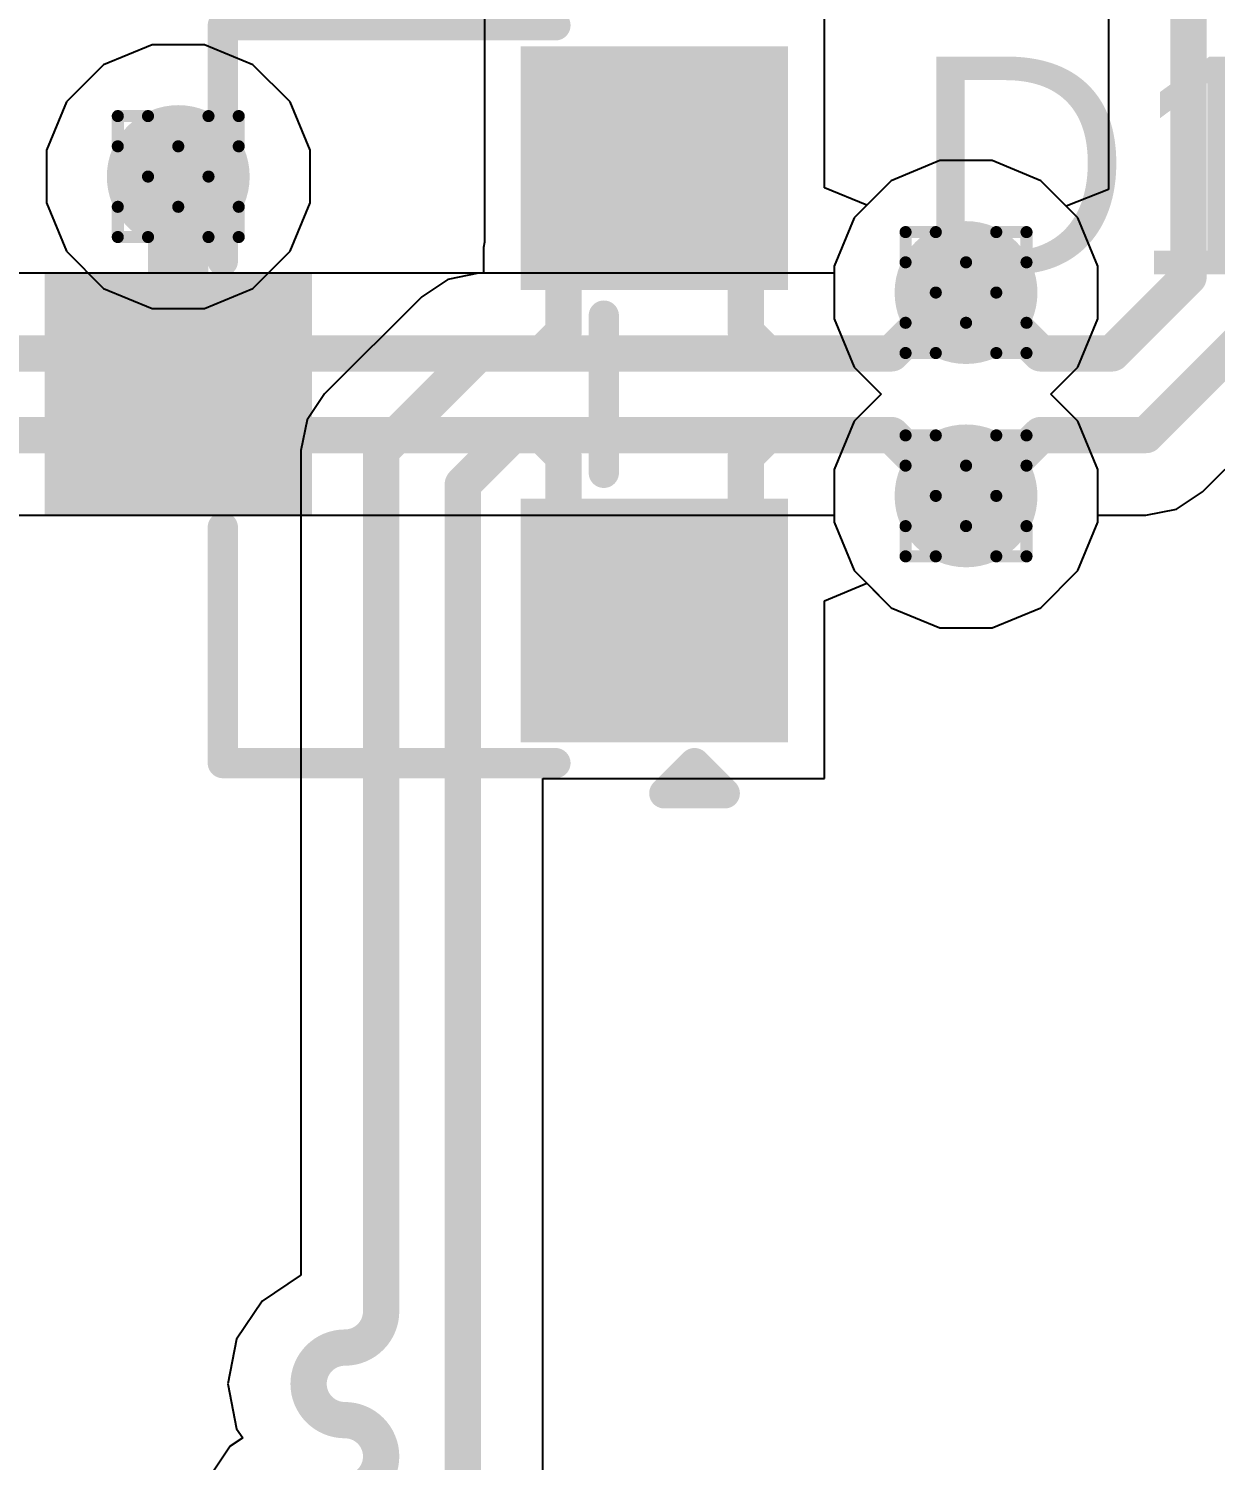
# Model space of a CAD drawing. Header units: inches. Extents: x -11 to 5379, y 0 to 5429.
# Drawn here: x 59.92 to 64.9, y 14.63 to 20.64 of the extents above; entities that cross this region are included whole.
import ezdxf

# ---------------------------------------------------------------- set-up
doc = ezdxf.new("R2010")
doc.units = ezdxf.units.IN
for name, color, linetype in [('Bottom Layer', 5, 'Continuous'), ('Drill Drawing', 1, 'Continuous'), ('GND', 16, 'Continuous'), ('PWR', 76, 'Continuous'), ('Top Layer', 1, 'Continuous'), ('Top Overlay', 2, 'Continuous'), ('Top Paste', 8, 'Continuous'), ('Top Solder', 216, 'Continuous'), ('Via Holes', 16, 'Continuous')]:
    doc.layers.add(name, color=color, linetype=linetype)
doc.styles.add('Arial', font='', dxfattribs={"height": 0.2})
doc.styles.add('Arial_Bold', font='', dxfattribs={"height": 0.2})
doc.styles.get('Arial').set_extended_font_data('Arial')
doc.styles.get('Arial_Bold').set_extended_font_data('Arial', bold=True)

# ---------------------------------------------------------------- blocks, each defined once
blk = doc.blocks.new('SOT_23_568')
at = {"layer": 'Top Layer'}
for points in [[(-0.41000045, 1.46000089), (0.41000045, 1.46000089), (0.41000045, 0.54000019), (-0.41000045, 0.54000019)], [(-1.36000109, -0.54000019), (-0.54000019, -0.54000019), (-0.54000019, -1.46000089), (-1.36000109, -1.46000089)], [(0.54000019, -0.54000019), (1.36000109, -0.54000019), (1.36000109, -1.46000089), (0.54000019, -1.46000089)]]:
    blk.add_hatch(color=1, dxfattribs=at).paths.add_polyline_path(points)
at = {"layer": 'Top Paste'}
for points in [[(-0.41000045, 1.46000089), (0.41000045, 1.46000089), (0.41000045, 0.54000019), (-0.41000045, 0.54000019)], [(-1.36000109, -0.54000019), (-0.54000019, -0.54000019), (-0.54000019, -1.46000089), (-1.36000109, -1.46000089)], [(0.54000019, -0.54000019), (1.36000109, -0.54000019), (1.36000109, -1.46000089), (0.54000019, -1.46000089)]]:
    blk.add_hatch(color=8, dxfattribs=at).paths.add_polyline_path(points)
at = {"layer": 'Top Solder'}
for points in [[(-0.51160045, 1.56160089), (0.51160045, 1.56160089), (0.51160045, 0.43840019), (-0.51160045, 0.43840019)], [(-1.46160109, -0.43840019), (-0.43840019, -0.43840019), (-0.43840019, -1.56160089), (-1.46160109, -1.56160089)], [(0.43840019, -0.43840019), (1.46160109, -0.43840019), (1.46160109, -1.56160089), (0.43840019, -1.56160089)]]:
    blk.add_hatch(color=216, dxfattribs=at).paths.add_polyline_path(points)
at = {"layer": 'Top Overlay'}
for points in [[(-1.5494, 0.8128, 0.127, 0.127, 0), (-1.5494, -0.5841999999999999, 0.127, 0.127, 0)], [(-1.5494, 0.8128, 0.127, 0.127, 0), (-0.5588, 0.8128, 0.127, 0.127, 0)], [(0.5588, 0.8128, 0.127, 0.127, 0), (1.5494, 0.8128, 0.127, 0.127, 0)], [(1.5494, 0.8128, 0.127, 0.127, 0), (1.5494, -0.5841999999999999, 0.127, 0.127, 0)], [(-0.3302, -0.7874, 0.127, 0.127, 0), (0.3302, -0.7874, 0.127, 0.127, 0)], [(-1.6764, -1.0414, 0.127, 0.127, 0), (-1.5494, -1.1684, 0.127, 0.127, 0)], [(-1.6764, -1.0414, 0.127, 0.127, 0), (-1.6764, -1.2954, 0.127, 0.127, 0)], [(-1.5494, -1.1684, 0.127, 0.127, 0), (-1.6764, -1.2954, 0.127, 0.127, 0)]]:
    blk.add_lwpolyline(points, format="xyseb", dxfattribs=at)
for points in [[(-1.58115, 0.8128, 0.0635, 0.0635, 1), (-1.51765, 0.8128, 0.0635, 0.0635, 1)], [(-1.58115, 0.8128, 0.0635, 0.0635, 1), (-1.51765, 0.8128, 0.0635, 0.0635, 1)], [(-0.5905499999999999, 0.8128, 0.0635, 0.0635, 1), (-0.52705, 0.8128, 0.0635, 0.0635, 1)], [(0.52705, 0.8128, 0.0635, 0.0635, 1), (0.5905499999999999, 0.8128, 0.0635, 0.0635, 1)], [(1.51765, 0.8128, 0.0635, 0.0635, 1), (1.58115, 0.8128, 0.0635, 0.0635, 1)], [(1.51765, 0.8128, 0.0635, 0.0635, 1), (1.58115, 0.8128, 0.0635, 0.0635, 1)], [(-1.58115, -0.5841999999999999, 0.0635, 0.0635, 1), (-1.51765, -0.5841999999999999, 0.0635, 0.0635, 1)], [(1.51765, -0.5841999999999999, 0.0635, 0.0635, 1), (1.58115, -0.5841999999999999, 0.0635, 0.0635, 1)], [(-0.36195, -0.7874, 0.0635, 0.0635, 1), (-0.29845, -0.7874, 0.0635, 0.0635, 1)], [(0.29845, -0.7874, 0.0635, 0.0635, 1), (0.36195, -0.7874, 0.0635, 0.0635, 1)], [(-1.70815, -1.0414, 0.0635, 0.0635, 1), (-1.64465, -1.0414, 0.0635, 0.0635, 1)], [(-1.70815, -1.0414, 0.0635, 0.0635, 1), (-1.64465, -1.0414, 0.0635, 0.0635, 1)], [(-1.58115, -1.1684, 0.0635, 0.0635, 1), (-1.51765, -1.1684, 0.0635, 0.0635, 1)], [(-1.58115, -1.1684, 0.0635, 0.0635, 1), (-1.51765, -1.1684, 0.0635, 0.0635, 1)], [(-1.70815, -1.2954, 0.0635, 0.0635, 1), (-1.64465, -1.2954, 0.0635, 0.0635, 1)], [(-1.70815, -1.2954, 0.0635, 0.0635, 1), (-1.64465, -1.2954, 0.0635, 0.0635, 1)]]:
    blk.add_lwpolyline(points, format="xyseb", close=True, dxfattribs=at)

msp = doc.modelspace()

# ---------------------------------------------------------------- hatches: boundary and pattern name
at = {"layer": 'Bottom Layer'}
h = msp.add_hatch(color=5, dxfattribs=at)
edge = h.paths.add_edge_path()
edge.add_arc((60.54869271999999, 20.01903286), 0.2999994, 0, 360)
h = msp.add_hatch(color=5, dxfattribs=at)
edge = h.paths.add_edge_path()
edge.add_arc((63.85749483999999, 19.53182784), 0.2999994, 0, 360)
h = msp.add_hatch(color=5, dxfattribs=at)
edge = h.paths.add_edge_path()
edge.add_arc((63.85749483999999, 18.67782904), 0.2999994, 0, 360)
at = {"layer": 'GND'}
h = msp.add_hatch(color=16, dxfattribs=at)
edge = h.paths.add_edge_path()
edge.add_arc((60.54869271999999, 20.01903286), 0.2999994, 0, 360)
h = msp.add_hatch(color=16, dxfattribs=at)
edge = h.paths.add_edge_path()
edge.add_arc((63.85749483999999, 19.53182784), 0.2999994, 0, 360)
h = msp.add_hatch(color=16, dxfattribs=at)
edge = h.paths.add_edge_path()
edge.add_arc((63.85749483999999, 18.67782904), 0.2999994, 0, 360)
at = {"layer": 'PWR'}
h = msp.add_hatch(color=76, dxfattribs=at)
edge = h.paths.add_edge_path()
edge.add_arc((60.54869271999999, 20.01903286), 0.2999994, 0, 360)
h = msp.add_hatch(color=76, dxfattribs=at)
edge = h.paths.add_edge_path()
edge.add_arc((63.85749483999999, 19.53182784), 0.2999994, 0, 360)
h = msp.add_hatch(color=76, dxfattribs=at)
edge = h.paths.add_edge_path()
edge.add_arc((63.85749483999999, 18.67782904), 0.2999994, 0, 360)
at = {"layer": 'Top Layer'}
h = msp.add_hatch(color=1, dxfattribs=at)
edge = h.paths.add_edge_path()
edge.add_arc((60.54869271999999, 20.01903286), 0.2999994, 0, 360)
h = msp.add_hatch(color=1, dxfattribs=at)
edge = h.paths.add_edge_path()
edge.add_arc((63.85749483999999, 19.53182784), 0.2999994, 0, 360)
h = msp.add_hatch(color=1, dxfattribs=at)
edge = h.paths.add_edge_path()
edge.add_arc((63.85749483999999, 18.67782904), 0.2999994, 0, 360)
at = {"layer": 'Via Holes'}
h = msp.add_hatch(color=7, dxfattribs=at)
edge = h.paths.add_edge_path()
edge.add_arc((60.54869271999999, 20.01903286), 0.1499997, 0, 360)
h = msp.add_hatch(color=7, dxfattribs=at)
edge = h.paths.add_edge_path()
edge.add_arc((63.85749483999999, 19.53182784), 0.1499997, 0, 360)
h = msp.add_hatch(color=7, dxfattribs=at)
edge = h.paths.add_edge_path()
edge.add_arc((63.85749483999999, 18.67782904), 0.1499997, 0, 360)

# ---------------------------------------------------------------- linework, layer by layer
at = {"layer": 'Bottom Layer'}
for p, q in [((63.74729694, 20.08582724), (63.54368038, 20.00148654)), ((63.96769274, 20.08582724), (63.74729694, 20.08582724)), ((64.17130929999999, 20.00148654), (63.96769274, 20.08582724)), ((63.54368038, 20.00148654), (63.38783613999999, 19.8456423)), ((64.32715354, 19.8456423), (64.17130929999999, 20.00148654)), ((63.38783613999999, 19.8456423), (63.30349543999999, 19.64202574)), ((64.41149424, 19.64202574), (64.32715354, 19.8456423)), ((63.30349543999999, 19.61294782), (49.16349323999999, 19.61294782)), ((63.30349543999999, 19.64202574), (63.30349543999999, 19.61294782)), ((64.41149424, 19.42162994), (64.41149424, 19.64202574)), ((64.32715354, 19.21801338), (64.41149424, 19.42162994)), ((64.2139686, 19.10482844), (64.32715354, 19.21801338)), ((64.32715354, 18.9916435), (64.2139686, 19.10482844)), ((64.41149424, 18.78802694), (64.32715354, 18.9916435)), ((64.41149424, 18.56763114), (64.41149424, 18.78802694)), ((49.16349323999999, 18.59670906), (63.30349543999999, 18.59670906)), ((63.30349543999999, 18.59670906), (63.30349543999999, 18.56763114)), ((63.30349543999999, 18.56763114), (63.38783613999999, 18.36401458)), ((64.32715354, 18.36401458), (64.41149424, 18.56763114)), ((63.38783613999999, 18.36401458), (63.54368038, 18.20817034)), ((64.17130929999999, 18.20817034), (64.32715354, 18.36401458)), ((63.54368038, 18.20817034), (63.74729694, 18.12382964)), ((63.96769274, 18.12382964), (64.17130929999999, 18.20817034)), ((63.74729694, 18.12382964), (63.96769274, 18.12382964))]:
    msp.add_line(p, q, dxfattribs=at)
for points in [[(63.54441952, 19.27627844, 0.1524, 0.1524, 0), (63.79996892, 19.53182784, 0.1524, 0.1524, 0)], [(63.79996892, 19.53182784, 0.1524, 0.1524, 0), (63.85749483999999, 19.53182784, 0.1524, 0.1524, 0)], [(48.92256916, 19.27627844, 0.1524, 0.1524, 0), (63.54441952, 19.27627844, 0.1524, 0.1524, 0)], [(48.92256916, 18.93337844, 0.1524, 0.1524, 0), (63.54441952, 18.93337844, 0.1524, 0.1524, 0)], [(63.54441952, 18.93337844, 0.1524, 0.1524, 0), (63.79996892, 18.67782904, 0.1524, 0.1524, 0)], [(63.79996892, 18.67782904, 0.1524, 0.1524, 0), (63.85749483999999, 18.67782904, 0.1524, 0.1524, 0)]]:
    msp.add_lwpolyline(points, format="xyseb", dxfattribs=at)
for points in [[(63.76186892, 19.53182784, 0.0762, 0.0762, 1), (63.83806892, 19.53182784, 0.0762, 0.0762, 1)], [(63.76186892, 19.53182784, 0.0762, 0.0762, 1), (63.83806892, 19.53182784, 0.0762, 0.0762, 1)], [(63.81939484, 19.53182784, 0.0762, 0.0762, 1), (63.89559483999999, 19.53182784, 0.0762, 0.0762, 1)], [(63.50631952, 19.27627844, 0.0762, 0.0762, 1), (63.58251952, 19.27627844, 0.0762, 0.0762, 1)], [(63.50631952, 19.27627844, 0.0762, 0.0762, 1), (63.58251952, 19.27627844, 0.0762, 0.0762, 1)], [(63.50631952, 18.93337844, 0.0762, 0.0762, 1), (63.58251952, 18.93337844, 0.0762, 0.0762, 1)], [(63.50631952, 18.93337844, 0.0762, 0.0762, 1), (63.58251952, 18.93337844, 0.0762, 0.0762, 1)], [(63.76186892, 18.67782904, 0.0762, 0.0762, 1), (63.83806892, 18.67782904, 0.0762, 0.0762, 1)], [(63.76186892, 18.67782904, 0.0762, 0.0762, 1), (63.83806892, 18.67782904, 0.0762, 0.0762, 1)], [(63.81939484, 18.67782904, 0.0762, 0.0762, 1), (63.89559483999999, 18.67782904, 0.0762, 0.0762, 1)]]:
    msp.add_lwpolyline(points, format="xyseb", close=True, dxfattribs=at)
at = {"layer": 'Drill Drawing'}
for points in [[(60.29469272, 20.14603286, 0.0508, 0.0508, 0), (60.29469272, 20.27303286, 0.0508, 0.0508, 0)], [(60.29469272, 20.27303286, 0.0508, 0.0508, 0), (60.42169272, 20.27303286, 0.0508, 0.0508, 0)], [(60.42169272, 20.27303286, 0.0508, 0.0508, 0), (60.54869271999999, 20.14603286, 0.0508, 0.0508, 0)], [(60.54869271999999, 20.14603286, 0.0508, 0.0508, 0), (60.67569271999999, 20.27303286, 0.0508, 0.0508, 0)], [(60.67569271999999, 20.27303286, 0.0508, 0.0508, 0), (60.80269272, 20.27303286, 0.0508, 0.0508, 0)], [(60.80269272, 20.14603286, 0.0508, 0.0508, 0), (60.80269272, 20.27303286, 0.0508, 0.0508, 0)], [(60.29469272, 20.14603286, 0.0508, 0.0508, 0), (60.42169272, 20.01903286, 0.0508, 0.0508, 0)], [(60.67569271999999, 20.01903286, 0.0508, 0.0508, 0), (60.80269272, 20.14603286, 0.0508, 0.0508, 0)], [(60.29469272, 19.89203286, 0.0508, 0.0508, 0), (60.42169272, 20.01903286, 0.0508, 0.0508, 0)], [(60.67569271999999, 20.01903286, 0.0508, 0.0508, 0), (60.80269272, 19.89203286, 0.0508, 0.0508, 0)], [(60.29469272, 19.76503286, 0.0508, 0.0508, 0), (60.29469272, 19.89203286, 0.0508, 0.0508, 0)], [(60.42169272, 19.76503286, 0.0508, 0.0508, 0), (60.54869271999999, 19.89203286, 0.0508, 0.0508, 0)], [(60.54869271999999, 19.89203286, 0.0508, 0.0508, 0), (60.67569271999999, 19.76503286, 0.0508, 0.0508, 0)], [(60.80269272, 19.76503286, 0.0508, 0.0508, 0), (60.80269272, 19.89203286, 0.0508, 0.0508, 0)], [(60.29469272, 19.76503286, 0.0508, 0.0508, 0), (60.42169272, 19.76503286, 0.0508, 0.0508, 0)], [(60.67569271999999, 19.76503286, 0.0508, 0.0508, 0), (60.80269272, 19.76503286, 0.0508, 0.0508, 0)], [(63.60349484, 19.65882784, 0.0508, 0.0508, 0), (63.60349484, 19.78582784, 0.0508, 0.0508, 0)], [(63.60349484, 19.78582784, 0.0508, 0.0508, 0), (63.73049483999999, 19.78582784, 0.0508, 0.0508, 0)], [(63.73049483999999, 19.78582784, 0.0508, 0.0508, 0), (63.85749483999999, 19.65882784, 0.0508, 0.0508, 0)], [(63.85749483999999, 19.65882784, 0.0508, 0.0508, 0), (63.98449484, 19.78582784, 0.0508, 0.0508, 0)], [(63.98449484, 19.78582784, 0.0508, 0.0508, 0), (64.11149483999999, 19.78582784, 0.0508, 0.0508, 0)], [(64.11149483999999, 19.65882784, 0.0508, 0.0508, 0), (64.11149483999999, 19.78582784, 0.0508, 0.0508, 0)], [(63.60349484, 19.65882784, 0.0508, 0.0508, 0), (63.73049483999999, 19.53182784, 0.0508, 0.0508, 0)], [(63.98449484, 19.53182784, 0.0508, 0.0508, 0), (64.11149483999999, 19.65882784, 0.0508, 0.0508, 0)], [(63.60349484, 19.40482784, 0.0508, 0.0508, 0), (63.73049483999999, 19.53182784, 0.0508, 0.0508, 0)], [(63.98449484, 19.53182784, 0.0508, 0.0508, 0), (64.11149483999999, 19.40482784, 0.0508, 0.0508, 0)], [(63.60349484, 19.27782784, 0.0508, 0.0508, 0), (63.60349484, 19.40482784, 0.0508, 0.0508, 0)], [(63.73049483999999, 19.27782784, 0.0508, 0.0508, 0), (63.85749483999999, 19.40482784, 0.0508, 0.0508, 0)], [(63.85749483999999, 19.40482784, 0.0508, 0.0508, 0), (63.98449484, 19.27782784, 0.0508, 0.0508, 0)], [(64.11149483999999, 19.27782784, 0.0508, 0.0508, 0), (64.11149483999999, 19.40482784, 0.0508, 0.0508, 0)], [(63.60349484, 19.27782784, 0.0508, 0.0508, 0), (63.73049483999999, 19.27782784, 0.0508, 0.0508, 0)], [(63.98449484, 19.27782784, 0.0508, 0.0508, 0), (64.11149483999999, 19.27782784, 0.0508, 0.0508, 0)], [(63.60349484, 18.80482904, 0.0508, 0.0508, 0), (63.60349484, 18.93182904, 0.0508, 0.0508, 0)], [(63.60349484, 18.93182904, 0.0508, 0.0508, 0), (63.73049483999999, 18.93182904, 0.0508, 0.0508, 0)], [(63.73049483999999, 18.93182904, 0.0508, 0.0508, 0), (63.85749483999999, 18.80482904, 0.0508, 0.0508, 0)], [(63.85749483999999, 18.80482904, 0.0508, 0.0508, 0), (63.98449484, 18.93182904, 0.0508, 0.0508, 0)], [(63.98449484, 18.93182904, 0.0508, 0.0508, 0), (64.11149483999999, 18.93182904, 0.0508, 0.0508, 0)], [(64.11149483999999, 18.80482904, 0.0508, 0.0508, 0), (64.11149483999999, 18.93182904, 0.0508, 0.0508, 0)], [(63.60349484, 18.80482904, 0.0508, 0.0508, 0), (63.73049483999999, 18.67782904, 0.0508, 0.0508, 0)], [(63.98449484, 18.67782904, 0.0508, 0.0508, 0), (64.11149483999999, 18.80482904, 0.0508, 0.0508, 0)], [(63.60349484, 18.55082904, 0.0508, 0.0508, 0), (63.73049483999999, 18.67782904, 0.0508, 0.0508, 0)], [(63.98449484, 18.67782904, 0.0508, 0.0508, 0), (64.11149483999999, 18.55082904, 0.0508, 0.0508, 0)], [(63.60349484, 18.42382904, 0.0508, 0.0508, 0), (63.60349484, 18.55082904, 0.0508, 0.0508, 0)], [(63.73049483999999, 18.42382904, 0.0508, 0.0508, 0), (63.85749483999999, 18.55082904, 0.0508, 0.0508, 0)], [(63.85749483999999, 18.55082904, 0.0508, 0.0508, 0), (63.98449484, 18.42382904, 0.0508, 0.0508, 0)], [(64.11149483999999, 18.42382904, 0.0508, 0.0508, 0), (64.11149483999999, 18.55082904, 0.0508, 0.0508, 0)], [(63.60349484, 18.42382904, 0.0508, 0.0508, 0), (63.73049483999999, 18.42382904, 0.0508, 0.0508, 0)], [(63.98449484, 18.42382904, 0.0508, 0.0508, 0), (64.11149483999999, 18.42382904, 0.0508, 0.0508, 0)]]:
    msp.add_lwpolyline(points, format="xyseb", dxfattribs=at)
for points in [[(60.28199272, 20.27303286, 0.0254, 0.0254, 1), (60.30739272, 20.27303286, 0.0254, 0.0254, 1)], [(60.28199272, 20.27303286, 0.0254, 0.0254, 1), (60.30739272, 20.27303286, 0.0254, 0.0254, 1)], [(60.40899271999999, 20.27303286, 0.0254, 0.0254, 1), (60.43439272, 20.27303286, 0.0254, 0.0254, 1)], [(60.40899271999999, 20.27303286, 0.0254, 0.0254, 1), (60.43439272, 20.27303286, 0.0254, 0.0254, 1)], [(60.66299272, 20.27303286, 0.0254, 0.0254, 1), (60.68839272, 20.27303286, 0.0254, 0.0254, 1)], [(60.66299272, 20.27303286, 0.0254, 0.0254, 1), (60.68839272, 20.27303286, 0.0254, 0.0254, 1)], [(60.78999271999999, 20.27303286, 0.0254, 0.0254, 1), (60.81539271999999, 20.27303286, 0.0254, 0.0254, 1)], [(60.78999271999999, 20.27303286, 0.0254, 0.0254, 1), (60.81539271999999, 20.27303286, 0.0254, 0.0254, 1)], [(60.28199272, 20.14603286, 0.0254, 0.0254, 1), (60.30739272, 20.14603286, 0.0254, 0.0254, 1)], [(60.28199272, 20.14603286, 0.0254, 0.0254, 1), (60.30739272, 20.14603286, 0.0254, 0.0254, 1)], [(60.53599272, 20.14603286, 0.0254, 0.0254, 1), (60.56139272, 20.14603286, 0.0254, 0.0254, 1)], [(60.53599272, 20.14603286, 0.0254, 0.0254, 1), (60.56139272, 20.14603286, 0.0254, 0.0254, 1)], [(60.78999271999999, 20.14603286, 0.0254, 0.0254, 1), (60.81539271999999, 20.14603286, 0.0254, 0.0254, 1)], [(60.78999271999999, 20.14603286, 0.0254, 0.0254, 1), (60.81539271999999, 20.14603286, 0.0254, 0.0254, 1)], [(60.40899271999999, 20.01903286, 0.0254, 0.0254, 1), (60.43439272, 20.01903286, 0.0254, 0.0254, 1)], [(60.40899271999999, 20.01903286, 0.0254, 0.0254, 1), (60.43439272, 20.01903286, 0.0254, 0.0254, 1)], [(60.66299272, 20.01903286, 0.0254, 0.0254, 1), (60.68839272, 20.01903286, 0.0254, 0.0254, 1)], [(60.66299272, 20.01903286, 0.0254, 0.0254, 1), (60.68839272, 20.01903286, 0.0254, 0.0254, 1)], [(60.28199272, 19.89203286, 0.0254, 0.0254, 1), (60.30739272, 19.89203286, 0.0254, 0.0254, 1)], [(60.28199272, 19.89203286, 0.0254, 0.0254, 1), (60.30739272, 19.89203286, 0.0254, 0.0254, 1)], [(60.53599272, 19.89203286, 0.0254, 0.0254, 1), (60.56139272, 19.89203286, 0.0254, 0.0254, 1)], [(60.53599272, 19.89203286, 0.0254, 0.0254, 1), (60.56139272, 19.89203286, 0.0254, 0.0254, 1)], [(60.78999271999999, 19.89203286, 0.0254, 0.0254, 1), (60.81539271999999, 19.89203286, 0.0254, 0.0254, 1)], [(60.78999271999999, 19.89203286, 0.0254, 0.0254, 1), (60.81539271999999, 19.89203286, 0.0254, 0.0254, 1)], [(60.28199272, 19.76503286, 0.0254, 0.0254, 1), (60.30739272, 19.76503286, 0.0254, 0.0254, 1)], [(60.28199272, 19.76503286, 0.0254, 0.0254, 1), (60.30739272, 19.76503286, 0.0254, 0.0254, 1)], [(60.40899271999999, 19.76503286, 0.0254, 0.0254, 1), (60.43439272, 19.76503286, 0.0254, 0.0254, 1)], [(60.40899271999999, 19.76503286, 0.0254, 0.0254, 1), (60.43439272, 19.76503286, 0.0254, 0.0254, 1)], [(60.66299272, 19.76503286, 0.0254, 0.0254, 1), (60.68839272, 19.76503286, 0.0254, 0.0254, 1)], [(60.66299272, 19.76503286, 0.0254, 0.0254, 1), (60.68839272, 19.76503286, 0.0254, 0.0254, 1)], [(60.78999271999999, 19.76503286, 0.0254, 0.0254, 1), (60.81539271999999, 19.76503286, 0.0254, 0.0254, 1)], [(60.78999271999999, 19.76503286, 0.0254, 0.0254, 1), (60.81539271999999, 19.76503286, 0.0254, 0.0254, 1)], [(63.59079483999999, 19.78582784, 0.0254, 0.0254, 1), (63.61619484, 19.78582784, 0.0254, 0.0254, 1)], [(63.59079483999999, 19.78582784, 0.0254, 0.0254, 1), (63.61619484, 19.78582784, 0.0254, 0.0254, 1)], [(63.71779484, 19.78582784, 0.0254, 0.0254, 1), (63.74319484, 19.78582784, 0.0254, 0.0254, 1)], [(63.71779484, 19.78582784, 0.0254, 0.0254, 1), (63.74319484, 19.78582784, 0.0254, 0.0254, 1)], [(63.97179483999999, 19.78582784, 0.0254, 0.0254, 1), (63.99719483999999, 19.78582784, 0.0254, 0.0254, 1)], [(63.97179483999999, 19.78582784, 0.0254, 0.0254, 1), (63.99719483999999, 19.78582784, 0.0254, 0.0254, 1)], [(64.09879484, 19.78582784, 0.0254, 0.0254, 1), (64.12419483999999, 19.78582784, 0.0254, 0.0254, 1)], [(64.09879484, 19.78582784, 0.0254, 0.0254, 1), (64.12419483999999, 19.78582784, 0.0254, 0.0254, 1)], [(63.59079483999999, 19.65882784, 0.0254, 0.0254, 1), (63.61619484, 19.65882784, 0.0254, 0.0254, 1)], [(63.59079483999999, 19.65882784, 0.0254, 0.0254, 1), (63.61619484, 19.65882784, 0.0254, 0.0254, 1)], [(63.84479484, 19.65882784, 0.0254, 0.0254, 1), (63.87019484, 19.65882784, 0.0254, 0.0254, 1)], [(63.84479484, 19.65882784, 0.0254, 0.0254, 1), (63.87019484, 19.65882784, 0.0254, 0.0254, 1)], [(64.09879484, 19.65882784, 0.0254, 0.0254, 1), (64.12419483999999, 19.65882784, 0.0254, 0.0254, 1)], [(64.09879484, 19.65882784, 0.0254, 0.0254, 1), (64.12419483999999, 19.65882784, 0.0254, 0.0254, 1)], [(63.71779484, 19.53182784, 0.0254, 0.0254, 1), (63.74319484, 19.53182784, 0.0254, 0.0254, 1)], [(63.71779484, 19.53182784, 0.0254, 0.0254, 1), (63.74319484, 19.53182784, 0.0254, 0.0254, 1)], [(63.97179483999999, 19.53182784, 0.0254, 0.0254, 1), (63.99719483999999, 19.53182784, 0.0254, 0.0254, 1)], [(63.97179483999999, 19.53182784, 0.0254, 0.0254, 1), (63.99719483999999, 19.53182784, 0.0254, 0.0254, 1)], [(63.59079483999999, 19.40482784, 0.0254, 0.0254, 1), (63.61619484, 19.40482784, 0.0254, 0.0254, 1)], [(63.59079483999999, 19.40482784, 0.0254, 0.0254, 1), (63.61619484, 19.40482784, 0.0254, 0.0254, 1)], [(63.84479484, 19.40482784, 0.0254, 0.0254, 1), (63.87019484, 19.40482784, 0.0254, 0.0254, 1)], [(63.84479484, 19.40482784, 0.0254, 0.0254, 1), (63.87019484, 19.40482784, 0.0254, 0.0254, 1)], [(64.09879484, 19.40482784, 0.0254, 0.0254, 1), (64.12419483999999, 19.40482784, 0.0254, 0.0254, 1)], [(64.09879484, 19.40482784, 0.0254, 0.0254, 1), (64.12419483999999, 19.40482784, 0.0254, 0.0254, 1)], [(63.59079483999999, 19.27782784, 0.0254, 0.0254, 1), (63.61619484, 19.27782784, 0.0254, 0.0254, 1)], [(63.59079483999999, 19.27782784, 0.0254, 0.0254, 1), (63.61619484, 19.27782784, 0.0254, 0.0254, 1)], [(63.71779484, 19.27782784, 0.0254, 0.0254, 1), (63.74319484, 19.27782784, 0.0254, 0.0254, 1)], [(63.71779484, 19.27782784, 0.0254, 0.0254, 1), (63.74319484, 19.27782784, 0.0254, 0.0254, 1)], [(63.97179483999999, 19.27782784, 0.0254, 0.0254, 1), (63.99719483999999, 19.27782784, 0.0254, 0.0254, 1)], [(63.97179483999999, 19.27782784, 0.0254, 0.0254, 1), (63.99719483999999, 19.27782784, 0.0254, 0.0254, 1)], [(64.09879484, 19.27782784, 0.0254, 0.0254, 1), (64.12419483999999, 19.27782784, 0.0254, 0.0254, 1)], [(64.09879484, 19.27782784, 0.0254, 0.0254, 1), (64.12419483999999, 19.27782784, 0.0254, 0.0254, 1)], [(63.59079483999999, 18.93182904, 0.0254, 0.0254, 1), (63.61619484, 18.93182904, 0.0254, 0.0254, 1)], [(63.59079483999999, 18.93182904, 0.0254, 0.0254, 1), (63.61619484, 18.93182904, 0.0254, 0.0254, 1)], [(63.71779484, 18.93182904, 0.0254, 0.0254, 1), (63.74319484, 18.93182904, 0.0254, 0.0254, 1)], [(63.71779484, 18.93182904, 0.0254, 0.0254, 1), (63.74319484, 18.93182904, 0.0254, 0.0254, 1)], [(63.97179483999999, 18.93182904, 0.0254, 0.0254, 1), (63.99719483999999, 18.93182904, 0.0254, 0.0254, 1)], [(63.97179483999999, 18.93182904, 0.0254, 0.0254, 1), (63.99719483999999, 18.93182904, 0.0254, 0.0254, 1)], [(64.09879484, 18.93182904, 0.0254, 0.0254, 1), (64.12419483999999, 18.93182904, 0.0254, 0.0254, 1)], [(64.09879484, 18.93182904, 0.0254, 0.0254, 1), (64.12419483999999, 18.93182904, 0.0254, 0.0254, 1)], [(63.59079483999999, 18.80482904, 0.0254, 0.0254, 1), (63.61619484, 18.80482904, 0.0254, 0.0254, 1)], [(63.59079483999999, 18.80482904, 0.0254, 0.0254, 1), (63.61619484, 18.80482904, 0.0254, 0.0254, 1)], [(63.84479484, 18.80482904, 0.0254, 0.0254, 1), (63.87019484, 18.80482904, 0.0254, 0.0254, 1)], [(63.84479484, 18.80482904, 0.0254, 0.0254, 1), (63.87019484, 18.80482904, 0.0254, 0.0254, 1)], [(64.09879484, 18.80482904, 0.0254, 0.0254, 1), (64.12419483999999, 18.80482904, 0.0254, 0.0254, 1)], [(64.09879484, 18.80482904, 0.0254, 0.0254, 1), (64.12419483999999, 18.80482904, 0.0254, 0.0254, 1)], [(63.71779484, 18.67782904, 0.0254, 0.0254, 1), (63.74319484, 18.67782904, 0.0254, 0.0254, 1)], [(63.71779484, 18.67782904, 0.0254, 0.0254, 1), (63.74319484, 18.67782904, 0.0254, 0.0254, 1)], [(63.97179483999999, 18.67782904, 0.0254, 0.0254, 1), (63.99719483999999, 18.67782904, 0.0254, 0.0254, 1)], [(63.97179483999999, 18.67782904, 0.0254, 0.0254, 1), (63.99719483999999, 18.67782904, 0.0254, 0.0254, 1)], [(63.59079483999999, 18.55082904, 0.0254, 0.0254, 1), (63.61619484, 18.55082904, 0.0254, 0.0254, 1)], [(63.59079483999999, 18.55082904, 0.0254, 0.0254, 1), (63.61619484, 18.55082904, 0.0254, 0.0254, 1)], [(63.84479484, 18.55082904, 0.0254, 0.0254, 1), (63.87019484, 18.55082904, 0.0254, 0.0254, 1)], [(63.84479484, 18.55082904, 0.0254, 0.0254, 1), (63.87019484, 18.55082904, 0.0254, 0.0254, 1)], [(64.09879484, 18.55082904, 0.0254, 0.0254, 1), (64.12419483999999, 18.55082904, 0.0254, 0.0254, 1)], [(64.09879484, 18.55082904, 0.0254, 0.0254, 1), (64.12419483999999, 18.55082904, 0.0254, 0.0254, 1)], [(63.59079483999999, 18.42382904, 0.0254, 0.0254, 1), (63.61619484, 18.42382904, 0.0254, 0.0254, 1)], [(63.59079483999999, 18.42382904, 0.0254, 0.0254, 1), (63.61619484, 18.42382904, 0.0254, 0.0254, 1)], [(63.71779484, 18.42382904, 0.0254, 0.0254, 1), (63.74319484, 18.42382904, 0.0254, 0.0254, 1)], [(63.71779484, 18.42382904, 0.0254, 0.0254, 1), (63.74319484, 18.42382904, 0.0254, 0.0254, 1)], [(63.97179483999999, 18.42382904, 0.0254, 0.0254, 1), (63.99719483999999, 18.42382904, 0.0254, 0.0254, 1)], [(63.97179483999999, 18.42382904, 0.0254, 0.0254, 1), (63.99719483999999, 18.42382904, 0.0254, 0.0254, 1)], [(64.09879484, 18.42382904, 0.0254, 0.0254, 1), (64.12419483999999, 18.42382904, 0.0254, 0.0254, 1)], [(64.09879484, 18.42382904, 0.0254, 0.0254, 1), (64.12419483999999, 18.42382904, 0.0254, 0.0254, 1)]]:
    msp.add_lwpolyline(points, format="xyseb", close=True, dxfattribs=at)
at = {"layer": 'GND'}
for p, q in [((63.74729694, 20.08582724), (63.54368038, 20.00148654)), ((63.96769274, 20.08582724), (63.74729694, 20.08582724)), ((64.17130929999999, 20.00148654), (63.96769274, 20.08582724)), ((63.54368038, 20.00148654), (63.38783613999999, 19.8456423)), ((64.32715354, 19.8456423), (64.17130929999999, 20.00148654)), ((63.38783613999999, 19.8456423), (63.30349543999999, 19.64202574)), ((64.41149424, 19.64202574), (64.32715354, 19.8456423)), ((63.30349543999999, 19.64202574), (63.30349543999999, 19.42162994)), ((64.41149424, 19.42162994), (64.41149424, 19.64202574)), ((63.30349543999999, 19.42162994), (63.38783613999999, 19.21801338)), ((64.32715354, 19.21801338), (64.41149424, 19.42162994)), ((63.38783613999999, 19.21801338), (63.50102107999999, 19.10482844)), ((64.2139686, 19.10482844), (64.32715354, 19.21801338)), ((63.50102107999999, 19.10482844), (63.38783613999999, 18.9916435)), ((64.32715354, 18.9916435), (64.2139686, 19.10482844)), ((63.38783613999999, 18.9916435), (63.30349543999999, 18.78802694)), ((64.41149424, 18.78802694), (64.32715354, 18.9916435)), ((63.30349543999999, 18.78802694), (63.30349543999999, 18.56763114)), ((64.41149424, 18.56763114), (64.41149424, 18.78802694)), ((63.30349543999999, 18.56763114), (63.38783613999999, 18.36401458)), ((64.32715354, 18.36401458), (64.41149424, 18.56763114)), ((63.38783613999999, 18.36401458), (63.54368038, 18.20817034)), ((64.17130929999999, 18.20817034), (64.32715354, 18.36401458)), ((63.54368038, 18.20817034), (63.74729694, 18.12382964)), ((63.96769274, 18.12382964), (64.17130929999999, 18.20817034)), ((63.74729694, 18.12382964), (63.96769274, 18.12382964))]:
    msp.add_line(p, q, dxfattribs=at)
at = {"layer": 'PWR'}
for p, q in [((60.43849482, 20.57303226), (60.23487826, 20.48869156)), ((60.65889062, 20.57303226), (60.43849482, 20.57303226)), ((60.86250717999999, 20.48869156), (60.65889062, 20.57303226)), ((60.23487826, 20.48869156), (60.07903401999999, 20.33284732)), ((61.01835141999999, 20.33284732), (60.86250717999999, 20.48869156)), ((60.07903401999999, 20.33284732), (59.99469332, 20.12923076)), ((61.10269211999999, 20.12923076), (61.01835141999999, 20.33284732)), ((59.99469332, 20.12923076), (59.99469332, 19.90883496)), ((61.10269211999999, 19.90883496), (61.10269211999999, 20.12923076)), ((63.74729694, 20.08582724), (63.54368038, 20.00148654)), ((63.96769274, 20.08582724), (63.74729694, 20.08582724)), ((64.17130929999999, 20.00148654), (63.96769274, 20.08582724)), ((63.54368038, 20.00148654), (63.38783613999999, 19.8456423)), ((64.32715354, 19.8456423), (64.17130929999999, 20.00148654)), ((59.99469332, 19.90883496), (60.07903401999999, 19.7052184)), ((61.01835141999999, 19.7052184), (61.10269211999999, 19.90883496)), ((63.38783613999999, 19.8456423), (63.30349543999999, 19.64202574)), ((64.41149424, 19.64202574), (64.32715354, 19.8456423)), ((60.07903401999999, 19.7052184), (60.23487826, 19.54937416)), ((60.86250717999999, 19.54937416), (61.01835141999999, 19.7052184)), ((63.30349543999999, 19.64202574), (63.30349543999999, 19.42162994)), ((64.41149424, 19.42162994), (64.41149424, 19.64202574)), ((60.23487826, 19.54937416), (60.43849482, 19.46503346)), ((60.65889062, 19.46503346), (60.86250717999999, 19.54937416)), ((60.43849482, 19.46503346), (60.65889062, 19.46503346)), ((63.30349543999999, 19.42162994), (63.38783613999999, 19.21801338)), ((64.32715354, 19.21801338), (64.41149424, 19.42162994)), ((63.38783613999999, 19.21801338), (63.50102107999999, 19.10482844)), ((64.2139686, 19.10482844), (64.32715354, 19.21801338)), ((63.50102107999999, 19.10482844), (63.38783613999999, 18.9916435)), ((64.32715354, 18.9916435), (64.2139686, 19.10482844)), ((63.38783613999999, 18.9916435), (63.30349543999999, 18.78802694)), ((64.41149424, 18.78802694), (64.32715354, 18.9916435)), ((63.30349543999999, 18.78802694), (63.30349543999999, 18.56763114)), ((64.41149424, 18.56763114), (64.41149424, 18.78802694)), ((63.30349543999999, 18.56763114), (63.38783613999999, 18.36401458)), ((64.32715354, 18.36401458), (64.41149424, 18.56763114)), ((63.38783613999999, 18.36401458), (63.54368038, 18.20817034)), ((64.17130929999999, 18.20817034), (64.32715354, 18.36401458)), ((63.54368038, 18.20817034), (63.74729694, 18.12382964)), ((63.96769274, 18.12382964), (64.17130929999999, 18.20817034)), ((63.74729694, 18.12382964), (63.96769274, 18.12382964))]:
    msp.add_line(p, q, dxfattribs=at)
at = {"layer": 'Top Layer'}
for p, q in [((64.45536258, 23.77848432), (64.45536258, 19.96536774)), ((61.83469471999999, 20.71882826), (61.83469471999999, 19.74321934)), ((63.26269287999999, 19.97194888), (63.26269287999999, 20.71882826)), ((63.74729694, 20.08582724), (63.54368038, 20.00148654)), ((63.96769274, 20.08582724), (63.74729694, 20.08582724)), ((64.17130929999999, 20.00148654), (63.96769274, 20.08582724)), ((63.44049287999999, 19.89829904), (63.26269287999999, 19.97194888)), ((63.54368038, 20.00148654), (63.44049287999999, 19.89829904)), ((64.27756258, 19.89523326), (64.17130929999999, 20.00148654)), ((64.45536258, 19.96536774), (64.27756258, 19.89523326)), ((61.83469471999999, 19.74321934), (61.8302802, 19.72102736)), ((61.8302802, 19.72102736), (61.8302802, 19.61294782)), ((61.80939377999999, 19.61294782), (61.68055481999999, 19.58731922)), ((61.8302802, 19.61294782), (61.80939377999999, 19.61294782)), ((61.68055481999999, 19.58731922), (61.57133227999999, 19.51433994)), ((61.57133227999999, 19.51433994), (61.16281646, 19.10582412)), ((64.85122919999999, 18.69531694), (65.37299346, 19.2170812)), ((61.16281646, 19.10582412), (61.08983718, 18.99660158)), ((61.08983718, 18.99660158), (61.06420858, 18.86776262)), ((61.06420858, 18.86776262), (61.06420858, 15.63602156)), ((64.74200666, 18.62233766), (64.85122919999999, 18.69531694)), ((64.41149424, 18.56763114), (64.41149424, 18.59670906)), ((64.41149424, 18.59670906), (64.6131677, 18.59670906)), ((64.6131677, 18.59670906), (64.74200666, 18.62233766)), ((64.32715354, 18.36401458), (64.41149424, 18.56763114)), ((64.17130929999999, 18.20817034), (64.32715354, 18.36401458)), ((63.26269287999999, 18.237708), (63.44049287999999, 18.31135784)), ((63.44049287999999, 18.31135784), (63.54368038, 18.20817034)), ((63.26269287999999, 17.49082862), (63.26269287999999, 18.237708)), ((63.54368038, 18.20817034), (63.74729694, 18.12382964)), ((63.96769274, 18.12382964), (64.17130929999999, 18.20817034)), ((63.74729694, 18.12382964), (63.96769274, 18.12382964)), ((62.08044733999999, 13.3349746), (62.08044733999999, 17.49082862)), ((62.08044733999999, 17.49082862), (63.26269287999999, 17.49082862)), ((61.06420858, 15.63602156), (61.06420858, 15.40354044)), ((61.0601522, 15.40273272), (60.90051827999999, 15.29606796)), ((61.06420858, 15.40354044), (61.0601522, 15.40273272)), ((60.90051827999999, 15.29606796), (60.79385351999999, 15.13643404)), ((60.79385351999999, 15.13643404), (60.75639868, 14.94813368)), ((60.75639868, 14.94813368), (60.79385351999999, 14.75983332)), ((60.79385351999999, 14.75983332), (60.81955832, 14.72136502)), ((60.76733337999999, 14.68646796), (60.66066862, 14.52683404)), ((60.81955832, 14.72136502), (60.76733337999999, 14.68646796))]:
    msp.add_line(p, q, dxfattribs=at)
for points in [[(64.79203196, 19.59717442, 0.1524, 0.1524, 0), (64.79203196, 23.91793794, 0.1524, 0.1524, 0)], [(60.54869271999999, 19.10482844, 0.254, 0.254, 0), (60.54869271999999, 20.01903286, 0.254, 0.254, 0)], [(62.16694958, 19.72102736, 0.1524, 0.1524, 0), (62.5007513, 20.05482908, 0.1524, 0.1524, 0)], [(62.5007513, 20.05482908, 0.1524, 0.1524, 0), (62.5486938, 20.05482908, 0.1524, 0.1524, 0)], [(62.5486938, 20.05482908, 0.1524, 0.1524, 0), (62.5986937, 20.05482908, 0.1524, 0.1524, 0)], [(62.5986937, 20.05482908, 0.1524, 0.1524, 0), (62.93249542, 19.72102736, 0.1524, 0.1524, 0)], [(62.16694958, 19.36555436, 0.1524, 0.1524, 0), (62.16694958, 19.72102736, 0.1524, 0.1524, 0)], [(62.93249542, 19.36555436, 0.1524, 0.1524, 0), (62.93249542, 19.72102736, 0.1524, 0.1524, 0)], [(64.47113598, 19.27627844, 0.1524, 0.1524, 0), (64.79203196, 19.59717442, 0.1524, 0.1524, 0)], [(63.54441952, 19.27627844, 0.1524, 0.1524, 0), (63.79996892, 19.53182784, 0.1524, 0.1524, 0)], [(63.79996892, 19.53182784, 0.1524, 0.1524, 0), (63.85749483999999, 19.53182784, 0.1524, 0.1524, 0)], [(63.85749483999999, 19.53182784, 0.1524, 0.1524, 0), (63.91502076, 19.53182784, 0.1524, 0.1524, 0)], [(63.91502076, 19.53182784, 0.1524, 0.1524, 0), (64.17057016, 19.27627844, 0.1524, 0.1524, 0)], [(64.6131677, 18.93337844, 0.1524, 0.1524, 0), (65.13493196, 19.4551427, 0.1524, 0.1524, 0)], [(62.07767366, 19.27627844, 0.1524, 0.1524, 0), (62.16694958, 19.36555436, 0.1524, 0.1524, 0)], [(62.93249542, 19.36555436, 0.1524, 0.1524, 0), (63.02177134, 19.27627844, 0.1524, 0.1524, 0)], [(61.40087796, 18.86776262, 0.1524, 0.1524, 0), (61.80939377999999, 19.27627844, 0.1524, 0.1524, 0)], [(61.80939377999999, 19.27627844, 0.1524, 0.1524, 0), (62.07767366, 19.27627844, 0.1524, 0.1524, 0)], [(63.02177134, 19.27627844, 0.1524, 0.1524, 0), (63.54441952, 19.27627844, 0.1524, 0.1524, 0)], [(64.17057016, 19.27627844, 0.1524, 0.1524, 0), (64.47113598, 19.27627844, 0.1524, 0.1524, 0)], [(61.74377796, 18.7257309, 0.1524, 0.1524, 0), (61.9514255, 18.93337844, 0.1524, 0.1524, 0)], [(61.9514255, 18.93337844, 0.1524, 0.1524, 0), (62.07767366, 18.93337844, 0.1524, 0.1524, 0)], [(62.07767366, 18.93337844, 0.1524, 0.1524, 0), (62.16694958, 18.84410252, 0.1524, 0.1524, 0)], [(62.93249542, 18.84410252, 0.1524, 0.1524, 0), (63.02177134, 18.93337844, 0.1524, 0.1524, 0)], [(63.02177134, 18.93337844, 0.1524, 0.1524, 0), (63.54441952, 18.93337844, 0.1524, 0.1524, 0)], [(63.54441952, 18.93337844, 0.1524, 0.1524, 0), (63.79996892, 18.67782904, 0.1524, 0.1524, 0)], [(63.91502076, 18.67782904, 0.1524, 0.1524, 0), (64.17057016, 18.93337844, 0.1524, 0.1524, 0)], [(64.17057016, 18.93337844, 0.1524, 0.1524, 0), (64.6131677, 18.93337844, 0.1524, 0.1524, 0)], [(61.40087796, 15.63602156, 0.1524, 0.1524, 0), (61.40087796, 18.86776262, 0.1524, 0.1524, 0)], [(62.16694958, 18.48862952, 0.1524, 0.1524, 0), (62.16694958, 18.84410252, 0.1524, 0.1524, 0)], [(62.93249542, 18.48862952, 0.1524, 0.1524, 0), (62.93249542, 18.84410252, 0.1524, 0.1524, 0)], [(61.74377796, 13.19552098, 0.1524, 0.1524, 0), (61.74377796, 18.7257309, 0.1524, 0.1524, 0)], [(63.79996892, 18.67782904, 0.1524, 0.1524, 0), (63.85749483999999, 18.67782904, 0.1524, 0.1524, 0)], [(63.85749483999999, 18.67782904, 0.1524, 0.1524, 0), (63.91502076, 18.67782904, 0.1524, 0.1524, 0)], [(62.16694958, 18.48862952, 0.1524, 0.1524, 0), (62.5007513, 18.1548278, 0.1524, 0.1524, 0)], [(62.5986937, 18.1548278, 0.1524, 0.1524, 0), (62.93249542, 18.48862952, 0.1524, 0.1524, 0)], [(62.5007513, 18.1548278, 0.1524, 0.1524, 0), (62.5486938, 18.1548278, 0.1524, 0.1524, 0)], [(62.5486938, 18.1548278, 0.1524, 0.1524, 0), (62.5986937, 18.1548278, 0.1524, 0.1524, 0)], [(61.40087796, 15.25293368, 0.1524, 0.1524, 0), (61.40087796, 15.63602156, 0.1524, 0.1524, 0)], [(61.40087796, 15.25293368, 0.1524, 0.1524, -0.4142135623730951), (61.24847796, 15.10053368, 0.1524, 0.1524, 0)], [(61.24845255999999, 14.79573368, 0.1524, 0.1524, -0.9999999999999999), (61.24845255999999, 15.10053368, 0.1524, 0.1524, 0)], [(61.24845255999999, 15.10053368, 0.1524, 0.1524, 0), (61.24847796, 15.10053368, 0.1524, 0.1524, 0)], [(61.24845255999999, 14.79573368, 0.1524, 0.1524, 0), (61.24847796, 14.79573368, 0.1524, 0.1524, 0)], [(61.24847796, 14.79573368, 0.1524, 0.1524, -0.9999999999999999), (61.24847796, 14.49093368, 0.1524, 0.1524, 0)]]:
    msp.add_lwpolyline(points, format="xyseb", dxfattribs=at)
for points in [[(60.48519271999999, 20.01903286, 0.127, 0.127, 1), (60.61219272, 20.01903286, 0.127, 0.127, 1)], [(62.4626513, 20.05482908, 0.0762, 0.0762, 1), (62.53885129999999, 20.05482908, 0.0762, 0.0762, 1)], [(62.4626513, 20.05482908, 0.0762, 0.0762, 1), (62.53885129999999, 20.05482908, 0.0762, 0.0762, 1)], [(62.5105938, 20.05482908, 0.0762, 0.0762, 1), (62.5867938, 20.05482908, 0.0762, 0.0762, 1)], [(62.5105938, 20.05482908, 0.0762, 0.0762, 1), (62.5867938, 20.05482908, 0.0762, 0.0762, 1)], [(62.5605937, 20.05482908, 0.0762, 0.0762, 1), (62.6367937, 20.05482908, 0.0762, 0.0762, 1)], [(62.5605937, 20.05482908, 0.0762, 0.0762, 1), (62.6367937, 20.05482908, 0.0762, 0.0762, 1)], [(62.12884958, 19.72102736, 0.0762, 0.0762, 1), (62.20504958, 19.72102736, 0.0762, 0.0762, 1)], [(62.12884958, 19.72102736, 0.0762, 0.0762, 1), (62.20504958, 19.72102736, 0.0762, 0.0762, 1)], [(62.89439542, 19.72102736, 0.0762, 0.0762, 1), (62.97059541999999, 19.72102736, 0.0762, 0.0762, 1)], [(62.89439542, 19.72102736, 0.0762, 0.0762, 1), (62.97059541999999, 19.72102736, 0.0762, 0.0762, 1)], [(64.75393195999999, 19.59717442, 0.0762, 0.0762, 1), (64.83013196, 19.59717442, 0.0762, 0.0762, 1)], [(64.75393195999999, 19.59717442, 0.0762, 0.0762, 1), (64.83013196, 19.59717442, 0.0762, 0.0762, 1)], [(63.76186892, 19.53182784, 0.0762, 0.0762, 1), (63.83806892, 19.53182784, 0.0762, 0.0762, 1)], [(63.76186892, 19.53182784, 0.0762, 0.0762, 1), (63.83806892, 19.53182784, 0.0762, 0.0762, 1)], [(63.81939484, 19.53182784, 0.0762, 0.0762, 1), (63.89559483999999, 19.53182784, 0.0762, 0.0762, 1)], [(63.81939484, 19.53182784, 0.0762, 0.0762, 1), (63.89559483999999, 19.53182784, 0.0762, 0.0762, 1)], [(63.87692076, 19.53182784, 0.0762, 0.0762, 1), (63.95312076, 19.53182784, 0.0762, 0.0762, 1)], [(63.87692076, 19.53182784, 0.0762, 0.0762, 1), (63.95312076, 19.53182784, 0.0762, 0.0762, 1)], [(62.12884958, 19.36555436, 0.0762, 0.0762, 1), (62.20504958, 19.36555436, 0.0762, 0.0762, 1)], [(62.12884958, 19.36555436, 0.0762, 0.0762, 1), (62.20504958, 19.36555436, 0.0762, 0.0762, 1)], [(62.89439542, 19.36555436, 0.0762, 0.0762, 1), (62.97059541999999, 19.36555436, 0.0762, 0.0762, 1)], [(62.89439542, 19.36555436, 0.0762, 0.0762, 1), (62.97059541999999, 19.36555436, 0.0762, 0.0762, 1)], [(61.77129378, 19.27627844, 0.0762, 0.0762, 1), (61.84749377999999, 19.27627844, 0.0762, 0.0762, 1)], [(61.77129378, 19.27627844, 0.0762, 0.0762, 1), (61.84749377999999, 19.27627844, 0.0762, 0.0762, 1)], [(62.03957365999999, 19.27627844, 0.0762, 0.0762, 1), (62.11577366, 19.27627844, 0.0762, 0.0762, 1)], [(62.03957365999999, 19.27627844, 0.0762, 0.0762, 1), (62.11577366, 19.27627844, 0.0762, 0.0762, 1)], [(62.98367134, 19.27627844, 0.0762, 0.0762, 1), (63.05987133999999, 19.27627844, 0.0762, 0.0762, 1)], [(62.98367134, 19.27627844, 0.0762, 0.0762, 1), (63.05987133999999, 19.27627844, 0.0762, 0.0762, 1)], [(63.50631952, 19.27627844, 0.0762, 0.0762, 1), (63.58251952, 19.27627844, 0.0762, 0.0762, 1)], [(63.50631952, 19.27627844, 0.0762, 0.0762, 1), (63.58251952, 19.27627844, 0.0762, 0.0762, 1)], [(64.13247016, 19.27627844, 0.0762, 0.0762, 1), (64.20867016, 19.27627844, 0.0762, 0.0762, 1)], [(64.13247016, 19.27627844, 0.0762, 0.0762, 1), (64.20867016, 19.27627844, 0.0762, 0.0762, 1)], [(64.43303598, 19.27627844, 0.0762, 0.0762, 1), (64.50923598, 19.27627844, 0.0762, 0.0762, 1)], [(64.43303598, 19.27627844, 0.0762, 0.0762, 1), (64.50923598, 19.27627844, 0.0762, 0.0762, 1)], [(60.48519271999999, 19.10482844, 0.127, 0.127, 1), (60.61219272, 19.10482844, 0.127, 0.127, 1)], [(61.9133255, 18.93337844, 0.0762, 0.0762, 1), (61.9895255, 18.93337844, 0.0762, 0.0762, 1)], [(61.9133255, 18.93337844, 0.0762, 0.0762, 1), (61.9895255, 18.93337844, 0.0762, 0.0762, 1)], [(62.03957365999999, 18.93337844, 0.0762, 0.0762, 1), (62.11577366, 18.93337844, 0.0762, 0.0762, 1)], [(62.03957365999999, 18.93337844, 0.0762, 0.0762, 1), (62.11577366, 18.93337844, 0.0762, 0.0762, 1)], [(62.98367134, 18.93337844, 0.0762, 0.0762, 1), (63.05987133999999, 18.93337844, 0.0762, 0.0762, 1)], [(62.98367134, 18.93337844, 0.0762, 0.0762, 1), (63.05987133999999, 18.93337844, 0.0762, 0.0762, 1)], [(63.50631952, 18.93337844, 0.0762, 0.0762, 1), (63.58251952, 18.93337844, 0.0762, 0.0762, 1)], [(63.50631952, 18.93337844, 0.0762, 0.0762, 1), (63.58251952, 18.93337844, 0.0762, 0.0762, 1)], [(64.13247016, 18.93337844, 0.0762, 0.0762, 1), (64.20867016, 18.93337844, 0.0762, 0.0762, 1)], [(64.13247016, 18.93337844, 0.0762, 0.0762, 1), (64.20867016, 18.93337844, 0.0762, 0.0762, 1)], [(64.57506769999999, 18.93337844, 0.0762, 0.0762, 1), (64.6512677, 18.93337844, 0.0762, 0.0762, 1)], [(64.57506769999999, 18.93337844, 0.0762, 0.0762, 1), (64.6512677, 18.93337844, 0.0762, 0.0762, 1)], [(61.36277796, 18.86776262, 0.0762, 0.0762, 1), (61.43897796, 18.86776262, 0.0762, 0.0762, 1)], [(61.36277796, 18.86776262, 0.0762, 0.0762, 1), (61.43897796, 18.86776262, 0.0762, 0.0762, 1)], [(62.12884958, 18.84410252, 0.0762, 0.0762, 1), (62.20504958, 18.84410252, 0.0762, 0.0762, 1)], [(62.12884958, 18.84410252, 0.0762, 0.0762, 1), (62.20504958, 18.84410252, 0.0762, 0.0762, 1)], [(62.89439542, 18.84410252, 0.0762, 0.0762, 1), (62.97059541999999, 18.84410252, 0.0762, 0.0762, 1)], [(62.89439542, 18.84410252, 0.0762, 0.0762, 1), (62.97059541999999, 18.84410252, 0.0762, 0.0762, 1)], [(61.70567795999999, 18.7257309, 0.0762, 0.0762, 1), (61.78187796, 18.7257309, 0.0762, 0.0762, 1)], [(61.70567795999999, 18.7257309, 0.0762, 0.0762, 1), (61.78187796, 18.7257309, 0.0762, 0.0762, 1)], [(63.76186892, 18.67782904, 0.0762, 0.0762, 1), (63.83806892, 18.67782904, 0.0762, 0.0762, 1)], [(63.76186892, 18.67782904, 0.0762, 0.0762, 1), (63.83806892, 18.67782904, 0.0762, 0.0762, 1)], [(63.81939484, 18.67782904, 0.0762, 0.0762, 1), (63.89559483999999, 18.67782904, 0.0762, 0.0762, 1)], [(63.81939484, 18.67782904, 0.0762, 0.0762, 1), (63.89559483999999, 18.67782904, 0.0762, 0.0762, 1)], [(63.87692076, 18.67782904, 0.0762, 0.0762, 1), (63.95312076, 18.67782904, 0.0762, 0.0762, 1)], [(63.87692076, 18.67782904, 0.0762, 0.0762, 1), (63.95312076, 18.67782904, 0.0762, 0.0762, 1)], [(62.12884958, 18.48862952, 0.0762, 0.0762, 1), (62.20504958, 18.48862952, 0.0762, 0.0762, 1)], [(62.12884958, 18.48862952, 0.0762, 0.0762, 1), (62.20504958, 18.48862952, 0.0762, 0.0762, 1)], [(62.89439542, 18.48862952, 0.0762, 0.0762, 1), (62.97059541999999, 18.48862952, 0.0762, 0.0762, 1)], [(62.89439542, 18.48862952, 0.0762, 0.0762, 1), (62.97059541999999, 18.48862952, 0.0762, 0.0762, 1)], [(62.4626513, 18.1548278, 0.0762, 0.0762, 1), (62.53885129999999, 18.1548278, 0.0762, 0.0762, 1)], [(62.4626513, 18.1548278, 0.0762, 0.0762, 1), (62.53885129999999, 18.1548278, 0.0762, 0.0762, 1)], [(62.5105938, 18.1548278, 0.0762, 0.0762, 1), (62.5867938, 18.1548278, 0.0762, 0.0762, 1)], [(62.5105938, 18.1548278, 0.0762, 0.0762, 1), (62.5867938, 18.1548278, 0.0762, 0.0762, 1)], [(62.5605937, 18.1548278, 0.0762, 0.0762, 1), (62.6367937, 18.1548278, 0.0762, 0.0762, 1)], [(62.5605937, 18.1548278, 0.0762, 0.0762, 1), (62.6367937, 18.1548278, 0.0762, 0.0762, 1)], [(61.36277796, 15.63602156, 0.0762, 0.0762, 1), (61.43897796, 15.63602156, 0.0762, 0.0762, 1)], [(61.36277796, 15.63602156, 0.0762, 0.0762, 1), (61.43897796, 15.63602156, 0.0762, 0.0762, 1)], [(61.36277796, 15.25293368, 0.0762, 0.0762, 1), (61.43897796, 15.25293368, 0.0762, 0.0762, 1)], [(61.36277796, 15.25293368, 0.0762, 0.0762, 1), (61.43897796, 15.25293368, 0.0762, 0.0762, 1)], [(61.21035255999999, 15.10053368, 0.0762, 0.0762, 1), (61.28655256, 15.10053368, 0.0762, 0.0762, 1)], [(61.21035255999999, 15.10053368, 0.0762, 0.0762, 1), (61.28655256, 15.10053368, 0.0762, 0.0762, 1)], [(61.21037796, 15.10053368, 0.0762, 0.0762, 1), (61.28657796, 15.10053368, 0.0762, 0.0762, 1)], [(61.21037796, 15.10053368, 0.0762, 0.0762, 1), (61.28657796, 15.10053368, 0.0762, 0.0762, 1)], [(61.21035255999999, 14.79573368, 0.0762, 0.0762, 1), (61.28655256, 14.79573368, 0.0762, 0.0762, 1)], [(61.21035255999999, 14.79573368, 0.0762, 0.0762, 1), (61.28655256, 14.79573368, 0.0762, 0.0762, 1)], [(61.21037796, 14.79573368, 0.0762, 0.0762, 1), (61.28657796, 14.79573368, 0.0762, 0.0762, 1)], [(61.21037796, 14.79573368, 0.0762, 0.0762, 1), (61.28657796, 14.79573368, 0.0762, 0.0762, 1)]]:
    msp.add_lwpolyline(points, format="xyseb", close=True, dxfattribs=at)

# ---------------------------------------------------------------- block references
at = {"rotation": 90}
msp.add_blockref('SOT_23_568', (61.54869326, 19.10482844), dxfattribs=at)

# ---------------------------------------------------------------- texts
at = {"layer": 'Top Overlay'}
for s, height, style, p in [('D15', 0.9143999999999999, 'Arial', (63.62737084, 19.60894732)), (' P1    CAN     P2', 2.99999908, 'Arial_Bold', (39.3264898, 14.18261324))]:
    msp.add_text(s, height=height, dxfattribs=dict(at, style=style)).set_placement(p)

doc.saveas('drawing.dxf')
